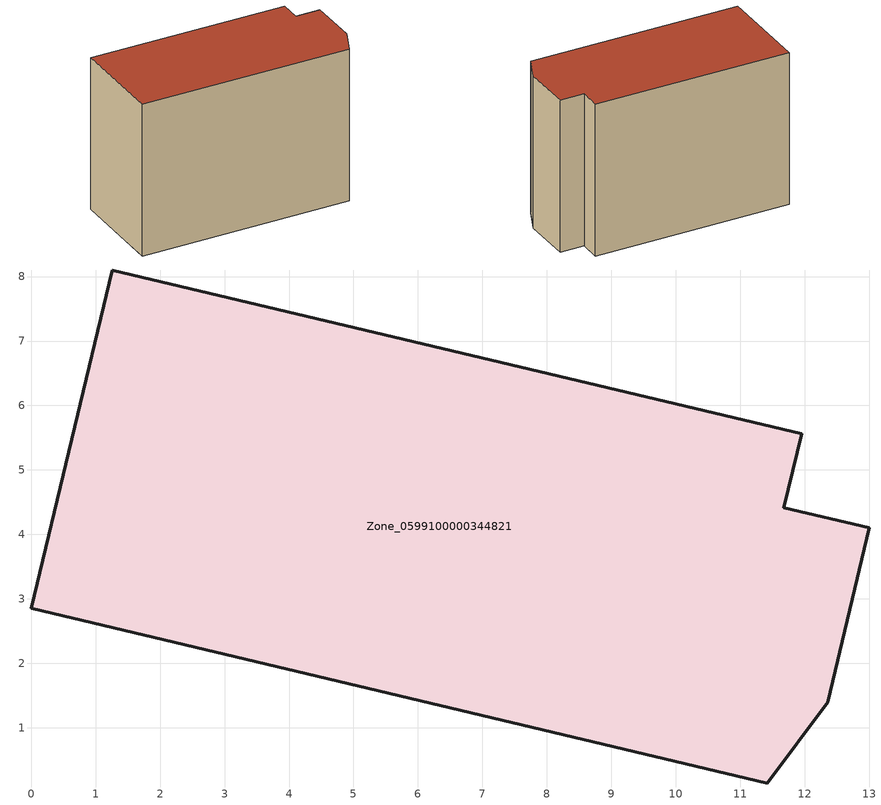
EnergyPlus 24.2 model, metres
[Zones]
Zone_0599100000344821
 floor ground (C_G): 12.36,1.39 11.42,0.14 0,2.85 1.25,8.1 11.95,5.56 11.67,4.41 13,4.1 z0
 wall outside (C_F): 11.67,4.41 11.95,5.56 1.25,8.1 0,2.85 11.42,0.14 12.36,1.39 13,4.1 11.67,4.41 z0:8.66
 roof outside (C_R): 11.42,0.14 12.36,1.39 13,4.1 11.67,4.41 11.95,5.56 1.25,8.1 0,2.85 z8.66
[BUILDING]
Pand.0599100000344821: North Axis=0; Terrain=City; Loads Convergence Tolerance Value=0.04; Temperature Convergence Tolerance Value=0.4; Solar Distribution=FullExterior; Maximum Number of Warmup Days=25; Minimum Number of Warmup Days=1
[Site:Location]
Rotterdam.The.Hague.AP_ZH_NLD Design_Conditions: Latitude=51.96; Longitude=4.45; Time Zone=1; Elevation=-4.5
[SITE:GROUNDTEMPERATURE:BUILDINGSURFACE]
18, 18, 18, 18, 18, 18, 18, 18, 18, 18, 18, 18
[MATERIAL] Thermal Absorptance=0.9; Solar Absorptance=0.7; Visible Absorptance=0.7
Name | Roughness | Thickness | Conductivity | Density | Specific Heat
G.TI.1992-2005 | MediumSmooth | 0.15 | 0.06 | 540 | 1210
F.TI.1992-2005 | Rough | 0.3 | 0.12 | 1920 | 840
R.TI.1992-2005 | MediumRough | 0.2 | 0.08 | 1500 | 1000
[CONSTRUCTION]
C_G: G.TI.1992-2005
C_F: F.TI.1992-2005
C_R: R.TI.1992-2005
[ZONE]
Zone_0599100000344821: Type=1; Multiplier=1; Ceiling Height=Autocalculate; Volume=Autocalculate; Floor Area=autocalculate; Part of Total Floor Area=Yes
[ZONEINFILTRATION:DESIGNFLOWRATE]
Infil_Zone_0599100000344821: Zone or ZoneList or Space or SpaceList=Zone_0599100000344821; Schedule=AlwaysOn; Design Flow Rate Calculation Method=Flow/Area; Flow Rate per Floor Area=0.0015; Constant Term Coefficient=1; Temperature Term Coefficient=0; Velocity Term Coefficient=0; Velocity Squared Term Coefficient=0
[HVACTEMPLATE:ZONE:IDEALLOADSAIRSYSTEM]
Zone_0599100000344821: Maximum Heating Supply Air Temperature=50; Minimum Cooling Supply Air Temperature=13; Maximum Heating Supply Air Humidity Ratio=0.0156; Minimum Cooling Supply Air Humidity Ratio=0.0077; Heating Limit=NoLimit; Cooling Limit=NoLimit; Dehumidification Control Type=ConstantSensibleHeatRatio; Cooling Sensible Heat Ratio=0.7; Dehumidification Setpoint=60; Humidification Control Type=None; Humidification Setpoint=30; Outdoor Air Method=None; Outdoor Air Flow Rate per Person=0.00944; Outdoor Air Flow Rate per Zone Floor Area=0; Outdoor Air Flow Rate per Zone=0; Demand Controlled Ventilation Type=None; Outdoor Air Economizer Type=NoEconomizer; Heat Recovery Type=None; Sensible Heat Recovery Effectiveness=0.7; Latent Heat Recovery Effectiveness=0.65
[ZONECONTROL:THERMOSTAT]
ThermostatControl_Zone_0599100000344821: Zone or ZoneList=Zone_0599100000344821; Control Type Schedule=DualSetpointControlType; Control 1=Thermostat_Zone_0599100000344821; Temperature Difference Between Cutout And Setpoint=0
[THERMOSTATSETPOINT:DUALSETPOINT]
Thermostat_Zone_0599100000344821: Heating Setpoint Temperature Schedule=HeatingSetpoint_Zone_0599100000344821; Cooling Setpoint Temperature Schedule=CoolingSetpoint_Zone_0599100000344821
[SCHEDULE:COMPACT]
HeatingSetpoint_Zone_0599100000344821: Through: 12/31, For: AllDays, Until: 24:00, 21
CoolingSetpoint_Zone_0599100000344821: Through: 12/31, For: AllDays, Until: 24:00, 24
DualSetpointControlType: Through: 12/31, For: AllDays, Until: 24:00, 4
AlwaysOn: Through: 12/31, For: AllDays, Until: 24:00, 1
